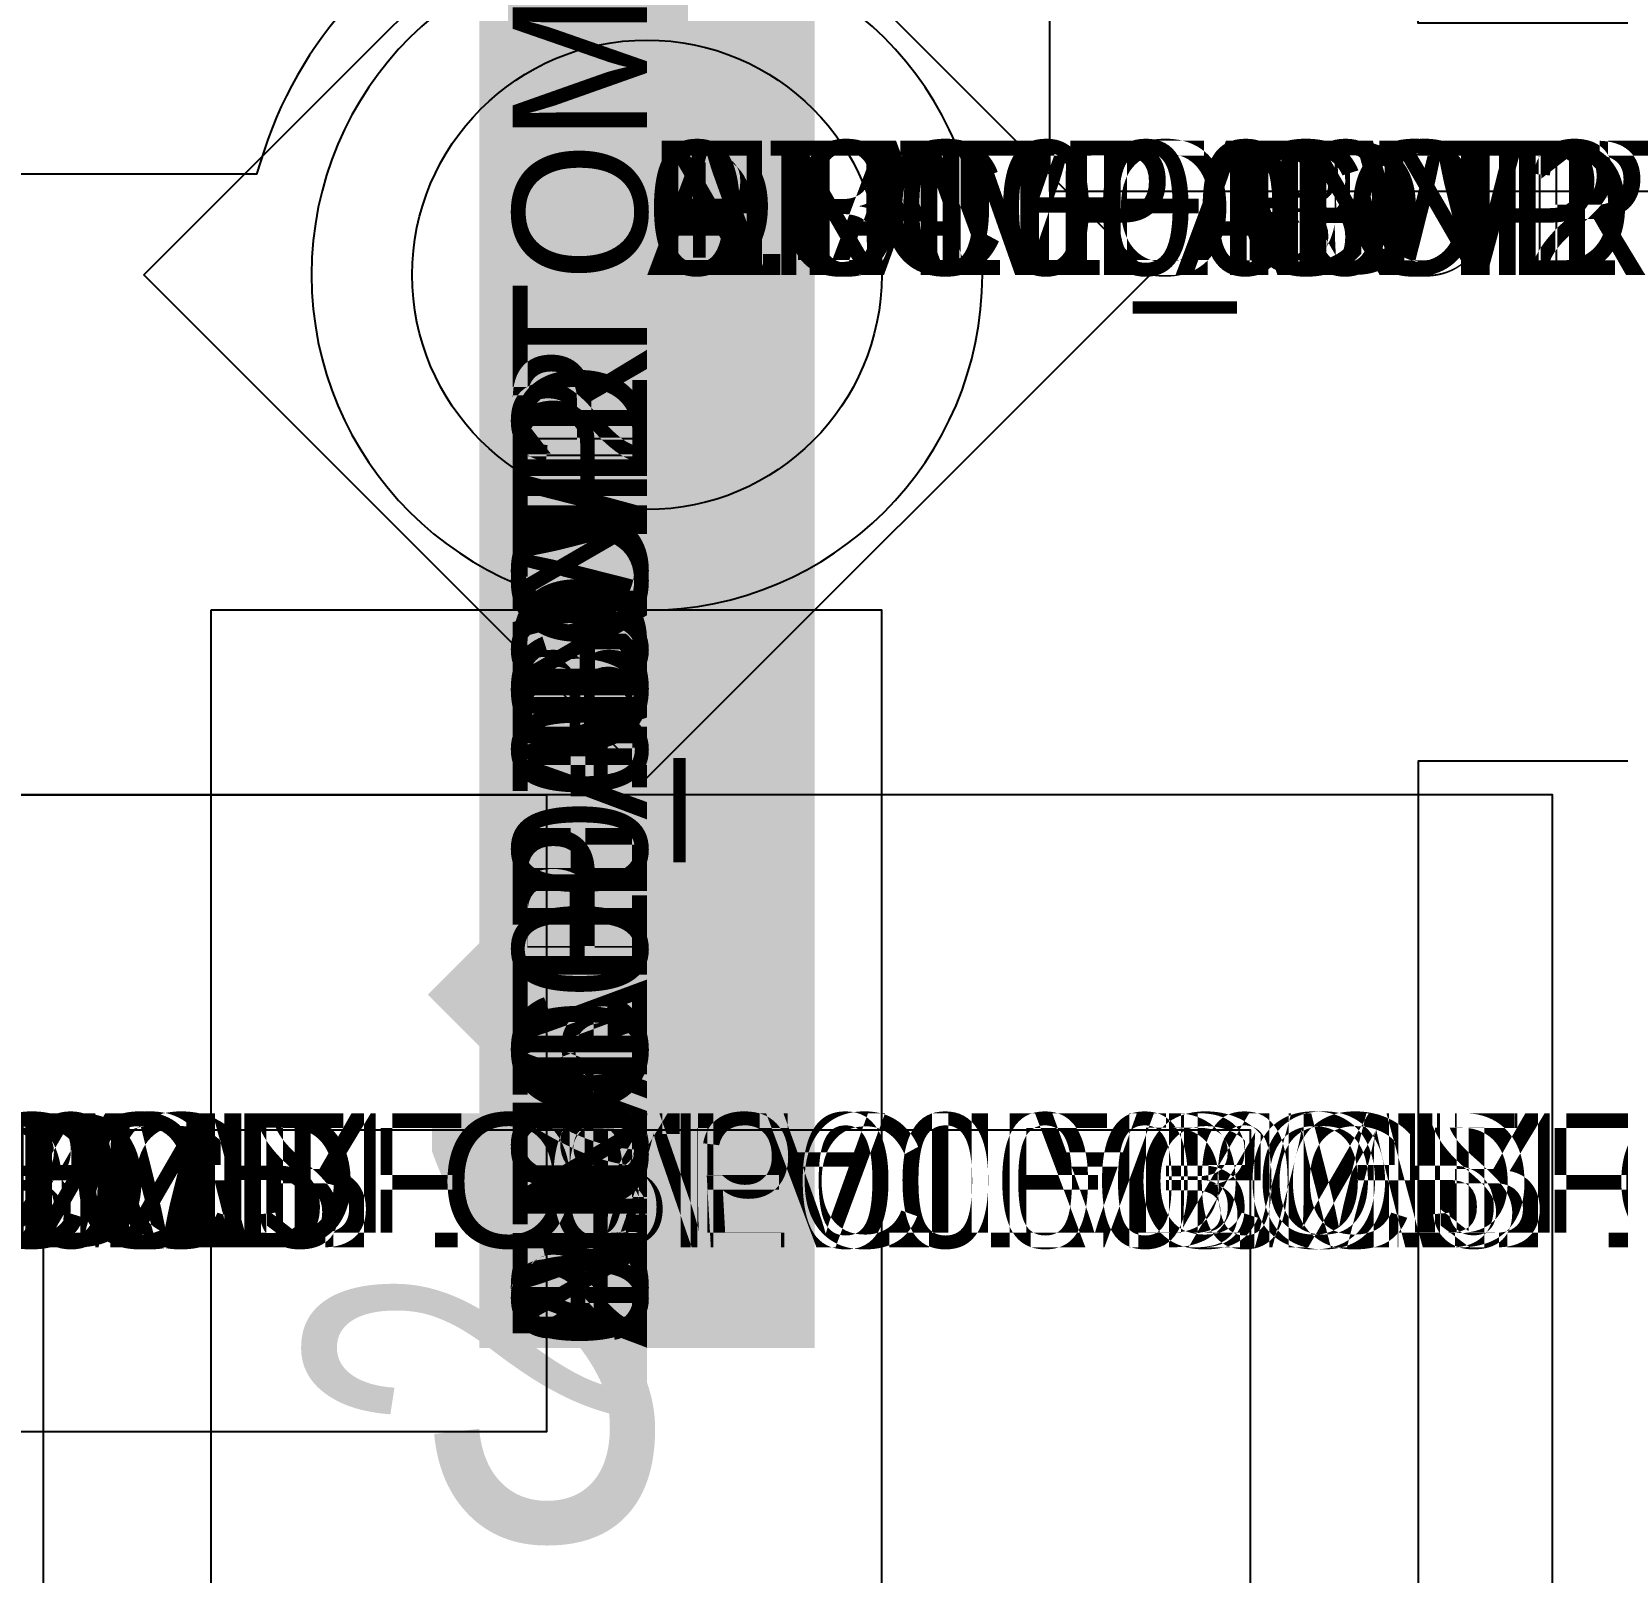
# Model space of a CAD drawing. Extents: x 0 to 323, y 0 to 320.
# Drawn here: x 60.083 to 62.447, y 14.316 to 16.613 of the extents above; entities that cross this region are included whole.
import ezdxf
from ezdxf.enums import TextEntityAlignment as Align

# ---------------------------------------------------------------- set-up
doc = ezdxf.new("R2010")
doc.units = 0
doc.header["$MEASUREMENT"] = 0
doc.layers.get('0').update_dxf_attribs({"linetype": 'CONTINUOUS'})
for name, color, linetype in [('CDN_FIGURES', 7, 'CONTINUOUS'), ('ETCH_BOTTOM', 7, 'CONTINUOUS'), ('ETCH_GND', 3, 'CONTINUOUS'), ('ETCH_INT1', 4, 'CONTINUOUS'), ('ETCH_INT2', 5, 'CONTINUOUS'), ('ETCH_PWR', 6, 'CONTINUOUS'), ('ETCH_TOP', 2, 'CONTINUOUS'), ('MANUFACTURING_NCLEGEND-1-6', 8, 'CONTINUOUS'), ('PACKAGE_GEOMETRY_ASSEMBLY_TOP', 11, 'CONTINUOUS'), ('PACKAGE_GEOMETRY_PIN_NUMBER', 9, 'CONTINUOUS')]:
    doc.layers.add(name, color=color, linetype=linetype)

# ---------------------------------------------------------------- blocks, each defined once
blk = doc.blocks.new('PAD_INFO')
for tag in ['SHAPE_TYPE', 'PAD_HEIGHT', 'PAD_LAYER', 'PAD_TYPE', 'PAD_WIDTH']:
    blk.add_attdef(tag, (0, 0), '', height=0.2)
at = {"flags": 2}
blk.add_attdef('CDN_TYPE', (0, 0), '', height=0.2, dxfattribs=at)
blk = doc.blocks.new('DRILL_INFO')
at = {"flags": 2}
blk.add_attdef('CDN_TYPE', (0, 0), '', height=0.2, dxfattribs=at)
for tag in ['FSHAPE', 'FCHAR', 'DRILL_HEIGHT', 'DIAMETER', 'PLATED', 'DRILL_WIDTH']:
    blk.add_attdef(tag, (0, 0), '', height=0.2)
blk = doc.blocks.new('VIA0700X0300')
at = {"layer": 'ETCH_BOTTOM'}
blk.add_circle((0, 0), 0.35, dxfattribs=at)
at = {"layer": 'ETCH_GND'}
blk.add_circle((0, 0), 0.35, dxfattribs=at)
at = {"layer": 'ETCH_INT1'}
blk.add_circle((0, 0), 0.35, dxfattribs=at)
at = {"layer": 'ETCH_INT2'}
blk.add_circle((0, 0), 0.35, dxfattribs=at)
at = {"layer": 'ETCH_PWR'}
blk.add_circle((0, 0), 0.35, dxfattribs=at)
at = {"layer": 'ETCH_TOP'}
blk.add_circle((0, 0), 0.35, dxfattribs=at)
ref = blk.add_blockref('PAD_INFO', (0, 0))
ref.add_attrib('PAD_LAYER', 'ETCH_TOP', (0, 0), dxfattribs={"height": 0.2})
ref.add_attrib('SHAPE_TYPE', 'NULL', (0, 0), dxfattribs={"height": 0.2})
ref.add_attrib('PAD_TYPE', 'ANTIPAD', (0, 0), dxfattribs={"height": 0.2})
ref.add_attrib('PAD_WIDTH', '0.000000', (0, 0), dxfattribs={"height": 0.2})
ref.add_attrib('PAD_HEIGHT', '0.000000', (0, 0), dxfattribs={"height": 0.2})
ref = blk.add_blockref('PAD_INFO', (0, 0))
ref.add_attrib('PAD_LAYER', 'ETCH_GND', (0, 0), dxfattribs={"height": 0.2})
ref.add_attrib('SHAPE_TYPE', 'NULL', (0, 0), dxfattribs={"height": 0.2})
ref.add_attrib('PAD_TYPE', 'ANTIPAD', (0, 0), dxfattribs={"height": 0.2})
ref.add_attrib('PAD_WIDTH', '0.000000', (0, 0), dxfattribs={"height": 0.2})
ref.add_attrib('PAD_HEIGHT', '0.000000', (0, 0), dxfattribs={"height": 0.2})
ref = blk.add_blockref('PAD_INFO', (0, 0))
ref.add_attrib('PAD_LAYER', 'ETCH_INT1', (0, 0), dxfattribs={"height": 0.2})
ref.add_attrib('SHAPE_TYPE', 'NULL', (0, 0), dxfattribs={"height": 0.2})
ref.add_attrib('PAD_TYPE', 'ANTIPAD', (0, 0), dxfattribs={"height": 0.2})
ref.add_attrib('PAD_WIDTH', '0.000000', (0, 0), dxfattribs={"height": 0.2})
ref.add_attrib('PAD_HEIGHT', '0.000000', (0, 0), dxfattribs={"height": 0.2})
ref = blk.add_blockref('PAD_INFO', (0, 0))
ref.add_attrib('PAD_LAYER', 'ETCH_INT2', (0, 0), dxfattribs={"height": 0.2})
ref.add_attrib('SHAPE_TYPE', 'NULL', (0, 0), dxfattribs={"height": 0.2})
ref.add_attrib('PAD_TYPE', 'ANTIPAD', (0, 0), dxfattribs={"height": 0.2})
ref.add_attrib('PAD_WIDTH', '0.000000', (0, 0), dxfattribs={"height": 0.2})
ref.add_attrib('PAD_HEIGHT', '0.000000', (0, 0), dxfattribs={"height": 0.2})
ref = blk.add_blockref('PAD_INFO', (0, 0))
ref.add_attrib('PAD_LAYER', 'ETCH_PWR', (0, 0), dxfattribs={"height": 0.2})
ref.add_attrib('SHAPE_TYPE', 'NULL', (0, 0), dxfattribs={"height": 0.2})
ref.add_attrib('PAD_TYPE', 'ANTIPAD', (0, 0), dxfattribs={"height": 0.2})
ref.add_attrib('PAD_WIDTH', '0.000000', (0, 0), dxfattribs={"height": 0.2})
ref.add_attrib('PAD_HEIGHT', '0.000000', (0, 0), dxfattribs={"height": 0.2})
ref = blk.add_blockref('PAD_INFO', (0, 0))
ref.add_attrib('PAD_LAYER', 'ETCH_BOTTOM', (0, 0), dxfattribs={"height": 0.2})
ref.add_attrib('SHAPE_TYPE', 'NULL', (0, 0), dxfattribs={"height": 0.2})
ref.add_attrib('PAD_TYPE', 'ANTIPAD', (0, 0), dxfattribs={"height": 0.2})
ref.add_attrib('PAD_WIDTH', '0.000000', (0, 0), dxfattribs={"height": 0.2})
ref.add_attrib('PAD_HEIGHT', '0.000000', (0, 0), dxfattribs={"height": 0.2})
ref = blk.add_blockref('PAD_INFO', (0, 0))
ref.add_attrib('PAD_LAYER', 'ETCH_TOP', (0, 0), dxfattribs={"height": 0.2})
ref.add_attrib('SHAPE_TYPE', 'NULL', (0, 0), dxfattribs={"height": 0.2})
ref.add_attrib('PAD_TYPE', 'THERMAL', (0, 0), dxfattribs={"height": 0.2})
ref.add_attrib('PAD_WIDTH', '0.000000', (0, 0), dxfattribs={"height": 0.2})
ref.add_attrib('PAD_HEIGHT', '0.000000', (0, 0), dxfattribs={"height": 0.2})
ref = blk.add_blockref('PAD_INFO', (0, 0))
ref.add_attrib('PAD_LAYER', 'ETCH_GND', (0, 0), dxfattribs={"height": 0.2})
ref.add_attrib('SHAPE_TYPE', 'NULL', (0, 0), dxfattribs={"height": 0.2})
ref.add_attrib('PAD_TYPE', 'THERMAL', (0, 0), dxfattribs={"height": 0.2})
ref.add_attrib('PAD_WIDTH', '0.000000', (0, 0), dxfattribs={"height": 0.2})
ref.add_attrib('PAD_HEIGHT', '0.000000', (0, 0), dxfattribs={"height": 0.2})
ref = blk.add_blockref('PAD_INFO', (0, 0))
ref.add_attrib('PAD_LAYER', 'ETCH_INT1', (0, 0), dxfattribs={"height": 0.2})
ref.add_attrib('SHAPE_TYPE', 'NULL', (0, 0), dxfattribs={"height": 0.2})
ref.add_attrib('PAD_TYPE', 'THERMAL', (0, 0), dxfattribs={"height": 0.2})
ref.add_attrib('PAD_WIDTH', '0.000000', (0, 0), dxfattribs={"height": 0.2})
ref.add_attrib('PAD_HEIGHT', '0.000000', (0, 0), dxfattribs={"height": 0.2})
ref = blk.add_blockref('PAD_INFO', (0, 0))
ref.add_attrib('PAD_LAYER', 'ETCH_INT2', (0, 0), dxfattribs={"height": 0.2})
ref.add_attrib('SHAPE_TYPE', 'NULL', (0, 0), dxfattribs={"height": 0.2})
ref.add_attrib('PAD_TYPE', 'THERMAL', (0, 0), dxfattribs={"height": 0.2})
ref.add_attrib('PAD_WIDTH', '0.000000', (0, 0), dxfattribs={"height": 0.2})
ref.add_attrib('PAD_HEIGHT', '0.000000', (0, 0), dxfattribs={"height": 0.2})
ref = blk.add_blockref('PAD_INFO', (0, 0))
ref.add_attrib('PAD_LAYER', 'ETCH_PWR', (0, 0), dxfattribs={"height": 0.2})
ref.add_attrib('SHAPE_TYPE', 'NULL', (0, 0), dxfattribs={"height": 0.2})
ref.add_attrib('PAD_TYPE', 'THERMAL', (0, 0), dxfattribs={"height": 0.2})
ref.add_attrib('PAD_WIDTH', '0.000000', (0, 0), dxfattribs={"height": 0.2})
ref.add_attrib('PAD_HEIGHT', '0.000000', (0, 0), dxfattribs={"height": 0.2})
ref = blk.add_blockref('PAD_INFO', (0, 0))
ref.add_attrib('PAD_LAYER', 'ETCH_BOTTOM', (0, 0), dxfattribs={"height": 0.2})
ref.add_attrib('SHAPE_TYPE', 'NULL', (0, 0), dxfattribs={"height": 0.2})
ref.add_attrib('PAD_TYPE', 'THERMAL', (0, 0), dxfattribs={"height": 0.2})
ref.add_attrib('PAD_WIDTH', '0.000000', (0, 0), dxfattribs={"height": 0.2})
ref.add_attrib('PAD_HEIGHT', '0.000000', (0, 0), dxfattribs={"height": 0.2})
ref = blk.add_blockref('PAD_INFO', (0, 0))
ref.add_attrib('PAD_LAYER', 'ETCH_TOP', (0, 0), dxfattribs={"height": 0.2})
ref.add_attrib('SHAPE_TYPE', 'CIRCLE', (0, 0), dxfattribs={"height": 0.2})
ref.add_attrib('PAD_TYPE', 'REGULAR', (0, 0), dxfattribs={"height": 0.2})
ref.add_attrib('PAD_WIDTH', '0.700000', (0, 0), dxfattribs={"height": 0.2})
ref.add_attrib('PAD_HEIGHT', '0.700000', (0, 0), dxfattribs={"height": 0.2})
ref = blk.add_blockref('PAD_INFO', (0, 0))
ref.add_attrib('PAD_LAYER', 'ETCH_GND', (0, 0), dxfattribs={"height": 0.2})
ref.add_attrib('SHAPE_TYPE', 'CIRCLE', (0, 0), dxfattribs={"height": 0.2})
ref.add_attrib('PAD_TYPE', 'REGULAR', (0, 0), dxfattribs={"height": 0.2})
ref.add_attrib('PAD_WIDTH', '0.700000', (0, 0), dxfattribs={"height": 0.2})
ref.add_attrib('PAD_HEIGHT', '0.700000', (0, 0), dxfattribs={"height": 0.2})
ref = blk.add_blockref('PAD_INFO', (0, 0))
ref.add_attrib('PAD_LAYER', 'ETCH_INT1', (0, 0), dxfattribs={"height": 0.2})
ref.add_attrib('SHAPE_TYPE', 'CIRCLE', (0, 0), dxfattribs={"height": 0.2})
ref.add_attrib('PAD_TYPE', 'REGULAR', (0, 0), dxfattribs={"height": 0.2})
ref.add_attrib('PAD_WIDTH', '0.700000', (0, 0), dxfattribs={"height": 0.2})
ref.add_attrib('PAD_HEIGHT', '0.700000', (0, 0), dxfattribs={"height": 0.2})
ref = blk.add_blockref('PAD_INFO', (0, 0))
ref.add_attrib('PAD_LAYER', 'ETCH_INT2', (0, 0), dxfattribs={"height": 0.2})
ref.add_attrib('SHAPE_TYPE', 'CIRCLE', (0, 0), dxfattribs={"height": 0.2})
ref.add_attrib('PAD_TYPE', 'REGULAR', (0, 0), dxfattribs={"height": 0.2})
ref.add_attrib('PAD_WIDTH', '0.700000', (0, 0), dxfattribs={"height": 0.2})
ref.add_attrib('PAD_HEIGHT', '0.700000', (0, 0), dxfattribs={"height": 0.2})
ref = blk.add_blockref('PAD_INFO', (0, 0))
ref.add_attrib('PAD_LAYER', 'ETCH_PWR', (0, 0), dxfattribs={"height": 0.2})
ref.add_attrib('SHAPE_TYPE', 'CIRCLE', (0, 0), dxfattribs={"height": 0.2})
ref.add_attrib('PAD_TYPE', 'REGULAR', (0, 0), dxfattribs={"height": 0.2})
ref.add_attrib('PAD_WIDTH', '0.700000', (0, 0), dxfattribs={"height": 0.2})
ref.add_attrib('PAD_HEIGHT', '0.700000', (0, 0), dxfattribs={"height": 0.2})
ref = blk.add_blockref('PAD_INFO', (0, 0))
ref.add_attrib('PAD_LAYER', 'ETCH_BOTTOM', (0, 0), dxfattribs={"height": 0.2})
ref.add_attrib('SHAPE_TYPE', 'CIRCLE', (0, 0), dxfattribs={"height": 0.2})
ref.add_attrib('PAD_TYPE', 'REGULAR', (0, 0), dxfattribs={"height": 0.2})
ref.add_attrib('PAD_WIDTH', '0.700000', (0, 0), dxfattribs={"height": 0.2})
ref.add_attrib('PAD_HEIGHT', '0.700000', (0, 0), dxfattribs={"height": 0.2})
ref = blk.add_blockref('DRILL_INFO', (0, 0))
ref.add_attrib('DIAMETER', '0.300000', (0, 0), dxfattribs={"height": 0.2})
ref.add_attrib('PLATED', 'PLATED', (0, 0), dxfattribs={"height": 0.2})
ref.add_attrib('FSHAPE', 'DIAMOND', (0, 0), dxfattribs={"height": 0.2})
ref.add_attrib('FCHAR', '+', (0, 0), dxfattribs={"height": 0.2})
ref.add_attrib('DRILL_WIDTH', '1.500000', (0, 0), dxfattribs={"height": 0.2})
ref.add_attrib('DRILL_HEIGHT', '1.500000', (0, 0), dxfattribs={"height": 0.2})
for tag in ['CDN_TYPE', 'PIN']:
    blk.add_attdef(tag, (0, 0), '', height=0.2)
at = {"flags": 2}
for tag in ['PSTKNAME', 'BBV']:
    blk.add_attdef(tag, (0, 0), '', height=0.2, dxfattribs=at)
blk = doc.blocks.new('FIGURE_DIAMOND')
at = {"layer": 'CDN_FIGURES'}
blk.add_lwpolyline([(-0.5, 0), (0, 0.5), (0.5, 0), (0, -0.5)], close=True, dxfattribs=at)
blk = doc.blocks.new('F361')
at = {"layer": 'PACKAGE_GEOMETRY_ASSEMBLY_TOP'}
blk.add_lwpolyline([(0.6, -9.475), (6.2, -9.475), (6.2, 1.025), (0.6, 1.025)], close=True, dxfattribs=at)
at = {"flags": 2}
for tag in ['SYMBOL_TYPE', 'CDN_TYPE', 'REFDES']:
    blk.add_attdef(tag, (0, 0), '', height=0.2, dxfattribs=at)
blk = doc.blocks.new('RC1650X2700TS_C1')
at = {"layer": 'ETCH_TOP'}
blk.add_lwpolyline([(0.825, 1.35), (-0.325, 1.35), (-0.825, 0.85), (-0.825, -1.35), (0.825, -1.35)], close=True, dxfattribs=at)
ref = blk.add_blockref('PAD_INFO', (0, 0))
ref.add_attrib('PAD_LAYER', 'ETCH_TOP', (0, 0), dxfattribs={"height": 0.2})
ref.add_attrib('SHAPE_TYPE', 'NULL', (0, 0), dxfattribs={"height": 0.2})
ref.add_attrib('PAD_TYPE', 'ANTIPAD', (0, 0), dxfattribs={"height": 0.2})
ref.add_attrib('PAD_WIDTH', '0.000000', (0, 0), dxfattribs={"height": 0.2})
ref.add_attrib('PAD_HEIGHT', '0.000000', (0, 0), dxfattribs={"height": 0.2})
ref = blk.add_blockref('PAD_INFO', (0, 0))
ref.add_attrib('PAD_LAYER', 'ETCH_GND', (0, 0), dxfattribs={"height": 0.2})
ref.add_attrib('SHAPE_TYPE', 'NULL', (0, 0), dxfattribs={"height": 0.2})
ref.add_attrib('PAD_TYPE', 'ANTIPAD', (0, 0), dxfattribs={"height": 0.2})
ref.add_attrib('PAD_WIDTH', '0.000000', (0, 0), dxfattribs={"height": 0.2})
ref.add_attrib('PAD_HEIGHT', '0.000000', (0, 0), dxfattribs={"height": 0.2})
ref = blk.add_blockref('PAD_INFO', (0, 0))
ref.add_attrib('PAD_LAYER', 'ETCH_INT1', (0, 0), dxfattribs={"height": 0.2})
ref.add_attrib('SHAPE_TYPE', 'NULL', (0, 0), dxfattribs={"height": 0.2})
ref.add_attrib('PAD_TYPE', 'ANTIPAD', (0, 0), dxfattribs={"height": 0.2})
ref.add_attrib('PAD_WIDTH', '0.000000', (0, 0), dxfattribs={"height": 0.2})
ref.add_attrib('PAD_HEIGHT', '0.000000', (0, 0), dxfattribs={"height": 0.2})
ref = blk.add_blockref('PAD_INFO', (0, 0))
ref.add_attrib('PAD_LAYER', 'ETCH_INT2', (0, 0), dxfattribs={"height": 0.2})
ref.add_attrib('SHAPE_TYPE', 'NULL', (0, 0), dxfattribs={"height": 0.2})
ref.add_attrib('PAD_TYPE', 'ANTIPAD', (0, 0), dxfattribs={"height": 0.2})
ref.add_attrib('PAD_WIDTH', '0.000000', (0, 0), dxfattribs={"height": 0.2})
ref.add_attrib('PAD_HEIGHT', '0.000000', (0, 0), dxfattribs={"height": 0.2})
ref = blk.add_blockref('PAD_INFO', (0, 0))
ref.add_attrib('PAD_LAYER', 'ETCH_PWR', (0, 0), dxfattribs={"height": 0.2})
ref.add_attrib('SHAPE_TYPE', 'NULL', (0, 0), dxfattribs={"height": 0.2})
ref.add_attrib('PAD_TYPE', 'ANTIPAD', (0, 0), dxfattribs={"height": 0.2})
ref.add_attrib('PAD_WIDTH', '0.000000', (0, 0), dxfattribs={"height": 0.2})
ref.add_attrib('PAD_HEIGHT', '0.000000', (0, 0), dxfattribs={"height": 0.2})
ref = blk.add_blockref('PAD_INFO', (0, 0))
ref.add_attrib('PAD_LAYER', 'ETCH_BOTTOM', (0, 0), dxfattribs={"height": 0.2})
ref.add_attrib('SHAPE_TYPE', 'NULL', (0, 0), dxfattribs={"height": 0.2})
ref.add_attrib('PAD_TYPE', 'ANTIPAD', (0, 0), dxfattribs={"height": 0.2})
ref.add_attrib('PAD_WIDTH', '0.000000', (0, 0), dxfattribs={"height": 0.2})
ref.add_attrib('PAD_HEIGHT', '0.000000', (0, 0), dxfattribs={"height": 0.2})
ref = blk.add_blockref('PAD_INFO', (0, 0))
ref.add_attrib('PAD_LAYER', 'ETCH_TOP', (0, 0), dxfattribs={"height": 0.2})
ref.add_attrib('SHAPE_TYPE', 'NULL', (0, 0), dxfattribs={"height": 0.2})
ref.add_attrib('PAD_TYPE', 'THERMAL', (0, 0), dxfattribs={"height": 0.2})
ref.add_attrib('PAD_WIDTH', '0.000000', (0, 0), dxfattribs={"height": 0.2})
ref.add_attrib('PAD_HEIGHT', '0.000000', (0, 0), dxfattribs={"height": 0.2})
ref = blk.add_blockref('PAD_INFO', (0, 0))
ref.add_attrib('PAD_LAYER', 'ETCH_GND', (0, 0), dxfattribs={"height": 0.2})
ref.add_attrib('SHAPE_TYPE', 'NULL', (0, 0), dxfattribs={"height": 0.2})
ref.add_attrib('PAD_TYPE', 'THERMAL', (0, 0), dxfattribs={"height": 0.2})
ref.add_attrib('PAD_WIDTH', '0.000000', (0, 0), dxfattribs={"height": 0.2})
ref.add_attrib('PAD_HEIGHT', '0.000000', (0, 0), dxfattribs={"height": 0.2})
ref = blk.add_blockref('PAD_INFO', (0, 0))
ref.add_attrib('PAD_LAYER', 'ETCH_INT1', (0, 0), dxfattribs={"height": 0.2})
ref.add_attrib('SHAPE_TYPE', 'NULL', (0, 0), dxfattribs={"height": 0.2})
ref.add_attrib('PAD_TYPE', 'THERMAL', (0, 0), dxfattribs={"height": 0.2})
ref.add_attrib('PAD_WIDTH', '0.000000', (0, 0), dxfattribs={"height": 0.2})
ref.add_attrib('PAD_HEIGHT', '0.000000', (0, 0), dxfattribs={"height": 0.2})
ref = blk.add_blockref('PAD_INFO', (0, 0))
ref.add_attrib('PAD_LAYER', 'ETCH_INT2', (0, 0), dxfattribs={"height": 0.2})
ref.add_attrib('SHAPE_TYPE', 'NULL', (0, 0), dxfattribs={"height": 0.2})
ref.add_attrib('PAD_TYPE', 'THERMAL', (0, 0), dxfattribs={"height": 0.2})
ref.add_attrib('PAD_WIDTH', '0.000000', (0, 0), dxfattribs={"height": 0.2})
ref.add_attrib('PAD_HEIGHT', '0.000000', (0, 0), dxfattribs={"height": 0.2})
ref = blk.add_blockref('PAD_INFO', (0, 0))
ref.add_attrib('PAD_LAYER', 'ETCH_PWR', (0, 0), dxfattribs={"height": 0.2})
ref.add_attrib('SHAPE_TYPE', 'NULL', (0, 0), dxfattribs={"height": 0.2})
ref.add_attrib('PAD_TYPE', 'THERMAL', (0, 0), dxfattribs={"height": 0.2})
ref.add_attrib('PAD_WIDTH', '0.000000', (0, 0), dxfattribs={"height": 0.2})
ref.add_attrib('PAD_HEIGHT', '0.000000', (0, 0), dxfattribs={"height": 0.2})
ref = blk.add_blockref('PAD_INFO', (0, 0))
ref.add_attrib('PAD_LAYER', 'ETCH_BOTTOM', (0, 0), dxfattribs={"height": 0.2})
ref.add_attrib('SHAPE_TYPE', 'NULL', (0, 0), dxfattribs={"height": 0.2})
ref.add_attrib('PAD_TYPE', 'THERMAL', (0, 0), dxfattribs={"height": 0.2})
ref.add_attrib('PAD_WIDTH', '0.000000', (0, 0), dxfattribs={"height": 0.2})
ref.add_attrib('PAD_HEIGHT', '0.000000', (0, 0), dxfattribs={"height": 0.2})
ref = blk.add_blockref('PAD_INFO', (0, 0))
ref.add_attrib('PAD_LAYER', 'ETCH_GND', (0, 0), dxfattribs={"height": 0.2})
ref.add_attrib('SHAPE_TYPE', 'NULL', (0, 0), dxfattribs={"height": 0.2})
ref.add_attrib('PAD_TYPE', 'REGULAR', (0, 0), dxfattribs={"height": 0.2})
ref.add_attrib('PAD_WIDTH', '0.000000', (0, 0), dxfattribs={"height": 0.2})
ref.add_attrib('PAD_HEIGHT', '0.000000', (0, 0), dxfattribs={"height": 0.2})
ref = blk.add_blockref('PAD_INFO', (0, 0))
ref.add_attrib('PAD_LAYER', 'ETCH_INT1', (0, 0), dxfattribs={"height": 0.2})
ref.add_attrib('SHAPE_TYPE', 'NULL', (0, 0), dxfattribs={"height": 0.2})
ref.add_attrib('PAD_TYPE', 'REGULAR', (0, 0), dxfattribs={"height": 0.2})
ref.add_attrib('PAD_WIDTH', '0.000000', (0, 0), dxfattribs={"height": 0.2})
ref.add_attrib('PAD_HEIGHT', '0.000000', (0, 0), dxfattribs={"height": 0.2})
ref = blk.add_blockref('PAD_INFO', (0, 0))
ref.add_attrib('PAD_LAYER', 'ETCH_INT2', (0, 0), dxfattribs={"height": 0.2})
ref.add_attrib('SHAPE_TYPE', 'NULL', (0, 0), dxfattribs={"height": 0.2})
ref.add_attrib('PAD_TYPE', 'REGULAR', (0, 0), dxfattribs={"height": 0.2})
ref.add_attrib('PAD_WIDTH', '0.000000', (0, 0), dxfattribs={"height": 0.2})
ref.add_attrib('PAD_HEIGHT', '0.000000', (0, 0), dxfattribs={"height": 0.2})
ref = blk.add_blockref('PAD_INFO', (0, 0))
ref.add_attrib('PAD_LAYER', 'ETCH_PWR', (0, 0), dxfattribs={"height": 0.2})
ref.add_attrib('SHAPE_TYPE', 'NULL', (0, 0), dxfattribs={"height": 0.2})
ref.add_attrib('PAD_TYPE', 'REGULAR', (0, 0), dxfattribs={"height": 0.2})
ref.add_attrib('PAD_WIDTH', '0.000000', (0, 0), dxfattribs={"height": 0.2})
ref.add_attrib('PAD_HEIGHT', '0.000000', (0, 0), dxfattribs={"height": 0.2})
ref = blk.add_blockref('PAD_INFO', (0, 0))
ref.add_attrib('PAD_LAYER', 'ETCH_BOTTOM', (0, 0), dxfattribs={"height": 0.2})
ref.add_attrib('SHAPE_TYPE', 'NULL', (0, 0), dxfattribs={"height": 0.2})
ref.add_attrib('PAD_TYPE', 'REGULAR', (0, 0), dxfattribs={"height": 0.2})
ref.add_attrib('PAD_WIDTH', '0.000000', (0, 0), dxfattribs={"height": 0.2})
ref.add_attrib('PAD_HEIGHT', '0.000000', (0, 0), dxfattribs={"height": 0.2})
ref = blk.add_blockref('DRILL_INFO', (0, 0))
ref.add_attrib('DIAMETER', '0.000000', (0, 0), dxfattribs={"height": 0.2})
ref.add_attrib('PLATED', 'PLATED', (0, 0), dxfattribs={"height": 0.2})
ref.add_attrib('FSHAPE', 'NULL', (0, 0), dxfattribs={"height": 0.2})
ref.add_attrib('DRILL_WIDTH', '0.000000', (0, 0), dxfattribs={"height": 0.2})
ref.add_attrib('DRILL_HEIGHT', '0.000000', (0, 0), dxfattribs={"height": 0.2})
ref = blk.add_blockref('PAD_INFO', (0, 0))
ref.add_attrib('PAD_LAYER', 'ETCH_TOP', (0, 0), dxfattribs={"height": 0.2})
ref.add_attrib('SHAPE_TYPE', 'SHAPE', (0, 0), dxfattribs={"height": 0.2})
ref.add_attrib('PAD_TYPE', 'REGULAR', (0, 0), dxfattribs={"height": 0.2})
ref.add_attrib('PAD_WIDTH', '1.650000', (0, 0), dxfattribs={"height": 0.2})
ref.add_attrib('PAD_HEIGHT', '2.700000', (0, 0), dxfattribs={"height": 0.2})
for tag in ['CDN_TYPE', 'PIN']:
    blk.add_attdef(tag, (0, 0), '', height=0.2)
at = {"flags": 2}
for tag in ['PSTKNAME', 'BBV']:
    blk.add_attdef(tag, (0, 0), '', height=0.2, dxfattribs=at)
blk = doc.blocks.new('RC1650X2700TS_C')
at = {"layer": 'ETCH_TOP'}
blk.add_lwpolyline([(-0.825, 1.35), (0.325, 1.35), (0.825, 0.85), (0.825, -1.35), (-0.825, -1.35)], close=True, dxfattribs=at)
for tag in ['CDN_TYPE', 'PIN']:
    blk.add_attdef(tag, (0, 0), '', height=0.2)
at = {"flags": 2}
for tag in ['PSTKNAME', 'BBV']:
    blk.add_attdef(tag, (0, 0), '', height=0.2, dxfattribs=at)
blk = doc.blocks.new('F94')
at = {"layer": 'PACKAGE_GEOMETRY_ASSEMBLY_TOP'}
blk.add_lwpolyline([(-0.325, -0.9), (3.075, -0.9), (3.075, 0.9), (-0.325, 0.9)], close=True, dxfattribs=at)
at = {"layer": 'ETCH_TOP'}
for name, p in [('RC1650X2700TS_C', (0, 0)), ('RC1650X2700TS_C1', (2.75, 0))]:
    blk.add_blockref(name, p, dxfattribs=at)
at = {"flags": 2}
for tag in ['SYMBOL_TYPE', 'CDN_TYPE', 'REFDES']:
    blk.add_attdef(tag, (0, 0), '', height=0.2, dxfattribs=at)
blk = doc.blocks.new('RC1000X1500TS')
at = {"layer": 'ETCH_TOP'}
blk.add_lwpolyline([(-0.5, -0.75), (-0.5, 0.75), (0.5, 0.75), (0.5, -0.75)], close=True, dxfattribs=at)
ref = blk.add_blockref('PAD_INFO', (0, 0))
ref.add_attrib('PAD_LAYER', 'ETCH_TOP', (0, 0), dxfattribs={"height": 0.2})
ref.add_attrib('SHAPE_TYPE', 'NULL', (0, 0), dxfattribs={"height": 0.2})
ref.add_attrib('PAD_TYPE', 'ANTIPAD', (0, 0), dxfattribs={"height": 0.2})
ref.add_attrib('PAD_WIDTH', '0.000000', (0, 0), dxfattribs={"height": 0.2})
ref.add_attrib('PAD_HEIGHT', '0.000000', (0, 0), dxfattribs={"height": 0.2})
ref = blk.add_blockref('PAD_INFO', (0, 0))
ref.add_attrib('PAD_LAYER', 'ETCH_GND', (0, 0), dxfattribs={"height": 0.2})
ref.add_attrib('SHAPE_TYPE', 'NULL', (0, 0), dxfattribs={"height": 0.2})
ref.add_attrib('PAD_TYPE', 'ANTIPAD', (0, 0), dxfattribs={"height": 0.2})
ref.add_attrib('PAD_WIDTH', '0.000000', (0, 0), dxfattribs={"height": 0.2})
ref.add_attrib('PAD_HEIGHT', '0.000000', (0, 0), dxfattribs={"height": 0.2})
ref = blk.add_blockref('PAD_INFO', (0, 0))
ref.add_attrib('PAD_LAYER', 'ETCH_INT1', (0, 0), dxfattribs={"height": 0.2})
ref.add_attrib('SHAPE_TYPE', 'NULL', (0, 0), dxfattribs={"height": 0.2})
ref.add_attrib('PAD_TYPE', 'ANTIPAD', (0, 0), dxfattribs={"height": 0.2})
ref.add_attrib('PAD_WIDTH', '0.000000', (0, 0), dxfattribs={"height": 0.2})
ref.add_attrib('PAD_HEIGHT', '0.000000', (0, 0), dxfattribs={"height": 0.2})
ref = blk.add_blockref('PAD_INFO', (0, 0))
ref.add_attrib('PAD_LAYER', 'ETCH_INT2', (0, 0), dxfattribs={"height": 0.2})
ref.add_attrib('SHAPE_TYPE', 'NULL', (0, 0), dxfattribs={"height": 0.2})
ref.add_attrib('PAD_TYPE', 'ANTIPAD', (0, 0), dxfattribs={"height": 0.2})
ref.add_attrib('PAD_WIDTH', '0.000000', (0, 0), dxfattribs={"height": 0.2})
ref.add_attrib('PAD_HEIGHT', '0.000000', (0, 0), dxfattribs={"height": 0.2})
ref = blk.add_blockref('PAD_INFO', (0, 0))
ref.add_attrib('PAD_LAYER', 'ETCH_PWR', (0, 0), dxfattribs={"height": 0.2})
ref.add_attrib('SHAPE_TYPE', 'NULL', (0, 0), dxfattribs={"height": 0.2})
ref.add_attrib('PAD_TYPE', 'ANTIPAD', (0, 0), dxfattribs={"height": 0.2})
ref.add_attrib('PAD_WIDTH', '0.000000', (0, 0), dxfattribs={"height": 0.2})
ref.add_attrib('PAD_HEIGHT', '0.000000', (0, 0), dxfattribs={"height": 0.2})
ref = blk.add_blockref('PAD_INFO', (0, 0))
ref.add_attrib('PAD_LAYER', 'ETCH_BOTTOM', (0, 0), dxfattribs={"height": 0.2})
ref.add_attrib('SHAPE_TYPE', 'NULL', (0, 0), dxfattribs={"height": 0.2})
ref.add_attrib('PAD_TYPE', 'ANTIPAD', (0, 0), dxfattribs={"height": 0.2})
ref.add_attrib('PAD_WIDTH', '0.000000', (0, 0), dxfattribs={"height": 0.2})
ref.add_attrib('PAD_HEIGHT', '0.000000', (0, 0), dxfattribs={"height": 0.2})
ref = blk.add_blockref('PAD_INFO', (0, 0))
ref.add_attrib('PAD_LAYER', 'ETCH_TOP', (0, 0), dxfattribs={"height": 0.2})
ref.add_attrib('SHAPE_TYPE', 'NULL', (0, 0), dxfattribs={"height": 0.2})
ref.add_attrib('PAD_TYPE', 'THERMAL', (0, 0), dxfattribs={"height": 0.2})
ref.add_attrib('PAD_WIDTH', '0.000000', (0, 0), dxfattribs={"height": 0.2})
ref.add_attrib('PAD_HEIGHT', '0.000000', (0, 0), dxfattribs={"height": 0.2})
ref = blk.add_blockref('PAD_INFO', (0, 0))
ref.add_attrib('PAD_LAYER', 'ETCH_GND', (0, 0), dxfattribs={"height": 0.2})
ref.add_attrib('SHAPE_TYPE', 'NULL', (0, 0), dxfattribs={"height": 0.2})
ref.add_attrib('PAD_TYPE', 'THERMAL', (0, 0), dxfattribs={"height": 0.2})
ref.add_attrib('PAD_WIDTH', '0.000000', (0, 0), dxfattribs={"height": 0.2})
ref.add_attrib('PAD_HEIGHT', '0.000000', (0, 0), dxfattribs={"height": 0.2})
ref = blk.add_blockref('PAD_INFO', (0, 0))
ref.add_attrib('PAD_LAYER', 'ETCH_INT1', (0, 0), dxfattribs={"height": 0.2})
ref.add_attrib('SHAPE_TYPE', 'NULL', (0, 0), dxfattribs={"height": 0.2})
ref.add_attrib('PAD_TYPE', 'THERMAL', (0, 0), dxfattribs={"height": 0.2})
ref.add_attrib('PAD_WIDTH', '0.000000', (0, 0), dxfattribs={"height": 0.2})
ref.add_attrib('PAD_HEIGHT', '0.000000', (0, 0), dxfattribs={"height": 0.2})
ref = blk.add_blockref('PAD_INFO', (0, 0))
ref.add_attrib('PAD_LAYER', 'ETCH_INT2', (0, 0), dxfattribs={"height": 0.2})
ref.add_attrib('SHAPE_TYPE', 'NULL', (0, 0), dxfattribs={"height": 0.2})
ref.add_attrib('PAD_TYPE', 'THERMAL', (0, 0), dxfattribs={"height": 0.2})
ref.add_attrib('PAD_WIDTH', '0.000000', (0, 0), dxfattribs={"height": 0.2})
ref.add_attrib('PAD_HEIGHT', '0.000000', (0, 0), dxfattribs={"height": 0.2})
ref = blk.add_blockref('PAD_INFO', (0, 0))
ref.add_attrib('PAD_LAYER', 'ETCH_PWR', (0, 0), dxfattribs={"height": 0.2})
ref.add_attrib('SHAPE_TYPE', 'NULL', (0, 0), dxfattribs={"height": 0.2})
ref.add_attrib('PAD_TYPE', 'THERMAL', (0, 0), dxfattribs={"height": 0.2})
ref.add_attrib('PAD_WIDTH', '0.000000', (0, 0), dxfattribs={"height": 0.2})
ref.add_attrib('PAD_HEIGHT', '0.000000', (0, 0), dxfattribs={"height": 0.2})
ref = blk.add_blockref('PAD_INFO', (0, 0))
ref.add_attrib('PAD_LAYER', 'ETCH_BOTTOM', (0, 0), dxfattribs={"height": 0.2})
ref.add_attrib('SHAPE_TYPE', 'NULL', (0, 0), dxfattribs={"height": 0.2})
ref.add_attrib('PAD_TYPE', 'THERMAL', (0, 0), dxfattribs={"height": 0.2})
ref.add_attrib('PAD_WIDTH', '0.000000', (0, 0), dxfattribs={"height": 0.2})
ref.add_attrib('PAD_HEIGHT', '0.000000', (0, 0), dxfattribs={"height": 0.2})
ref = blk.add_blockref('PAD_INFO', (0, 0))
ref.add_attrib('PAD_LAYER', 'ETCH_GND', (0, 0), dxfattribs={"height": 0.2})
ref.add_attrib('SHAPE_TYPE', 'NULL', (0, 0), dxfattribs={"height": 0.2})
ref.add_attrib('PAD_TYPE', 'REGULAR', (0, 0), dxfattribs={"height": 0.2})
ref.add_attrib('PAD_WIDTH', '0.000000', (0, 0), dxfattribs={"height": 0.2})
ref.add_attrib('PAD_HEIGHT', '0.000000', (0, 0), dxfattribs={"height": 0.2})
ref = blk.add_blockref('PAD_INFO', (0, 0))
ref.add_attrib('PAD_LAYER', 'ETCH_INT1', (0, 0), dxfattribs={"height": 0.2})
ref.add_attrib('SHAPE_TYPE', 'NULL', (0, 0), dxfattribs={"height": 0.2})
ref.add_attrib('PAD_TYPE', 'REGULAR', (0, 0), dxfattribs={"height": 0.2})
ref.add_attrib('PAD_WIDTH', '0.000000', (0, 0), dxfattribs={"height": 0.2})
ref.add_attrib('PAD_HEIGHT', '0.000000', (0, 0), dxfattribs={"height": 0.2})
ref = blk.add_blockref('PAD_INFO', (0, 0))
ref.add_attrib('PAD_LAYER', 'ETCH_INT2', (0, 0), dxfattribs={"height": 0.2})
ref.add_attrib('SHAPE_TYPE', 'NULL', (0, 0), dxfattribs={"height": 0.2})
ref.add_attrib('PAD_TYPE', 'REGULAR', (0, 0), dxfattribs={"height": 0.2})
ref.add_attrib('PAD_WIDTH', '0.000000', (0, 0), dxfattribs={"height": 0.2})
ref.add_attrib('PAD_HEIGHT', '0.000000', (0, 0), dxfattribs={"height": 0.2})
ref = blk.add_blockref('PAD_INFO', (0, 0))
ref.add_attrib('PAD_LAYER', 'ETCH_PWR', (0, 0), dxfattribs={"height": 0.2})
ref.add_attrib('SHAPE_TYPE', 'NULL', (0, 0), dxfattribs={"height": 0.2})
ref.add_attrib('PAD_TYPE', 'REGULAR', (0, 0), dxfattribs={"height": 0.2})
ref.add_attrib('PAD_WIDTH', '0.000000', (0, 0), dxfattribs={"height": 0.2})
ref.add_attrib('PAD_HEIGHT', '0.000000', (0, 0), dxfattribs={"height": 0.2})
ref = blk.add_blockref('PAD_INFO', (0, 0))
ref.add_attrib('PAD_LAYER', 'ETCH_BOTTOM', (0, 0), dxfattribs={"height": 0.2})
ref.add_attrib('SHAPE_TYPE', 'NULL', (0, 0), dxfattribs={"height": 0.2})
ref.add_attrib('PAD_TYPE', 'REGULAR', (0, 0), dxfattribs={"height": 0.2})
ref.add_attrib('PAD_WIDTH', '0.000000', (0, 0), dxfattribs={"height": 0.2})
ref.add_attrib('PAD_HEIGHT', '0.000000', (0, 0), dxfattribs={"height": 0.2})
ref = blk.add_blockref('DRILL_INFO', (0, 0))
ref.add_attrib('DIAMETER', '0.000000', (0, 0), dxfattribs={"height": 0.2})
ref.add_attrib('PLATED', 'PLATED', (0, 0), dxfattribs={"height": 0.2})
ref.add_attrib('FSHAPE', 'NULL', (0, 0), dxfattribs={"height": 0.2})
ref.add_attrib('DRILL_WIDTH', '0.000000', (0, 0), dxfattribs={"height": 0.2})
ref.add_attrib('DRILL_HEIGHT', '0.000000', (0, 0), dxfattribs={"height": 0.2})
ref = blk.add_blockref('PAD_INFO', (0, 0))
ref.add_attrib('PAD_LAYER', 'ETCH_TOP', (0, 0), dxfattribs={"height": 0.2})
ref.add_attrib('SHAPE_TYPE', 'RECTANGLE', (0, 0), dxfattribs={"height": 0.2})
ref.add_attrib('PAD_TYPE', 'REGULAR', (0, 0), dxfattribs={"height": 0.2})
ref.add_attrib('PAD_WIDTH', '1.000000', (0, 0), dxfattribs={"height": 0.2})
ref.add_attrib('PAD_HEIGHT', '1.500000', (0, 0), dxfattribs={"height": 0.2})
for tag in ['CDN_TYPE', 'PIN']:
    blk.add_attdef(tag, (0, 0), '', height=0.2)
at = {"flags": 2}
for tag in ['PSTKNAME', 'BBV']:
    blk.add_attdef(tag, (0, 0), '', height=0.2, dxfattribs=at)
blk = doc.blocks.new('F56')
at = {"layer": 'PACKAGE_GEOMETRY_ASSEMBLY_TOP'}
blk.add_lwpolyline([(0, -0.475), (1.75, -0.475), (1.75, 0.475), (0, 0.475)], close=True, dxfattribs=at)
at = {"layer": 'ETCH_TOP'}
for p in [(0, 0), (1.75, 0)]:
    blk.add_blockref('RC1000X1500TS', p, dxfattribs=at)
at = {"flags": 2}
for tag in ['SYMBOL_TYPE', 'CDN_TYPE', 'REFDES']:
    blk.add_attdef(tag, (0, 0), '', height=0.2, dxfattribs=at)

msp = doc.modelspace()

# ---------------------------------------------------------------- linework, layer by layer
at = {"layer": 'ETCH_BOTTOM'}
for points, format in [([(63.2243, 19.1243, 0.520154), (62.2565, 18.9543), (62.2428, 18.9251), (61.4999, 18.9251), (61.4999, 16.8273, -0.604613), (61.3409, 16.7439, 0.502064), (60.4292, 16.4352), (60.4178, 16.4001), (58.5485, 16.4001), (58.5485, 16.4656), (58.5564, 16.478, 0.021474), (58.5822, 16.5226), (58.5964, 16.5499), (59.4501, 16.5499), (59.4501, 16.8178), (59.4852, 16.8292, 0.726862), (59.4852, 17.9708), (59.4501, 17.9822), (59.4501, 20.6001), (56.9314, 20.6001, -0.668179), (56.8597, 20.7732)], "xyb"), ([(61, 16.25, 0.5, 0.5, 0), (61, 15.15, 0.5, 0.5, 0), (60.85, 15, 0.5, 0.5, 0)], "xyseb")]:
    msp.add_lwpolyline(points, format=format, dxfattribs=at)
at = {"layer": 'ETCH_GND'}
msp.add_lwpolyline([(61.5001, 16.25, 1), (60.4999, 16.25, 1)], format="xyb", close=True, dxfattribs=at)
at = {"layer": 'ETCH_INT1'}
msp.add_lwpolyline([(61.5001, 16.25, 1), (60.4999, 16.25, 1)], format="xyb", close=True, dxfattribs=at)
at = {"layer": 'ETCH_INT2'}
msp.add_lwpolyline([(61.5001, 16.25, 1), (60.4999, 16.25, 1)], format="xyb", close=True, dxfattribs=at)
at = {"layer": 'ETCH_TOP'}
for points in [[(61, 17.4, 0.5, 0.5, 0), (61, 16.25, 0.5, 0.5, 0)], [(61, 14.65, 0.5, 0.5, 0), (61, 16.25, 0.5, 0.5, 0)]]:
    msp.add_lwpolyline(points, format="xyseb", dxfattribs=at)

# ---------------------------------------------------------------- block references
for name, p, rotation in [('F361', (67.8, 17.4), 180), ('F94', (61, 11.9), 90)]:
    msp.add_blockref(name, p, dxfattribs=dict(rotation=rotation))
at = {"xscale": -1}
for name, p, rotation in [('F94', (63.5, 14.7), 270), ('F56', (59.1, 15), 180)]:
    msp.add_blockref(name, p, dxfattribs=dict(at, rotation=rotation))
at = {"layer": 'ETCH_TOP'}
msp.add_blockref('VIA0700X0300', (61, 16.25), dxfattribs=at)
at = {"layer": 'MANUFACTURING_NCLEGEND-1-6', "xscale": 1.5, "yscale": 1.5}
msp.add_blockref('FIGURE_DIAMOND', (61, 16.25), dxfattribs=at)

# ---------------------------------------------------------------- texts
at = {"layer": 'MANUFACTURING_NCLEGEND-1-6'}
msp.add_text('+', height=0.75, dxfattribs=at).set_placement((61, 16.25), align=Align.MIDDLE_CENTER)
at = {"layer": 'PACKAGE_GEOMETRY_PIN_NUMBER', "text_generation_flag": 2, "width": 0.88}
msp.add_text('2', height=0.635, rotation=180, dxfattribs=at).set_placement((60.85, 15), align=Align.CENTER)
at = {"layer": 'PACKAGE_GEOMETRY_PIN_NUMBER', "width": 0.649606}
msp.add_text('2', height=0.508, rotation=90, dxfattribs=at).set_placement((61, 14.65), align=Align.CENTER)

doc.saveas('drawing.dxf')
